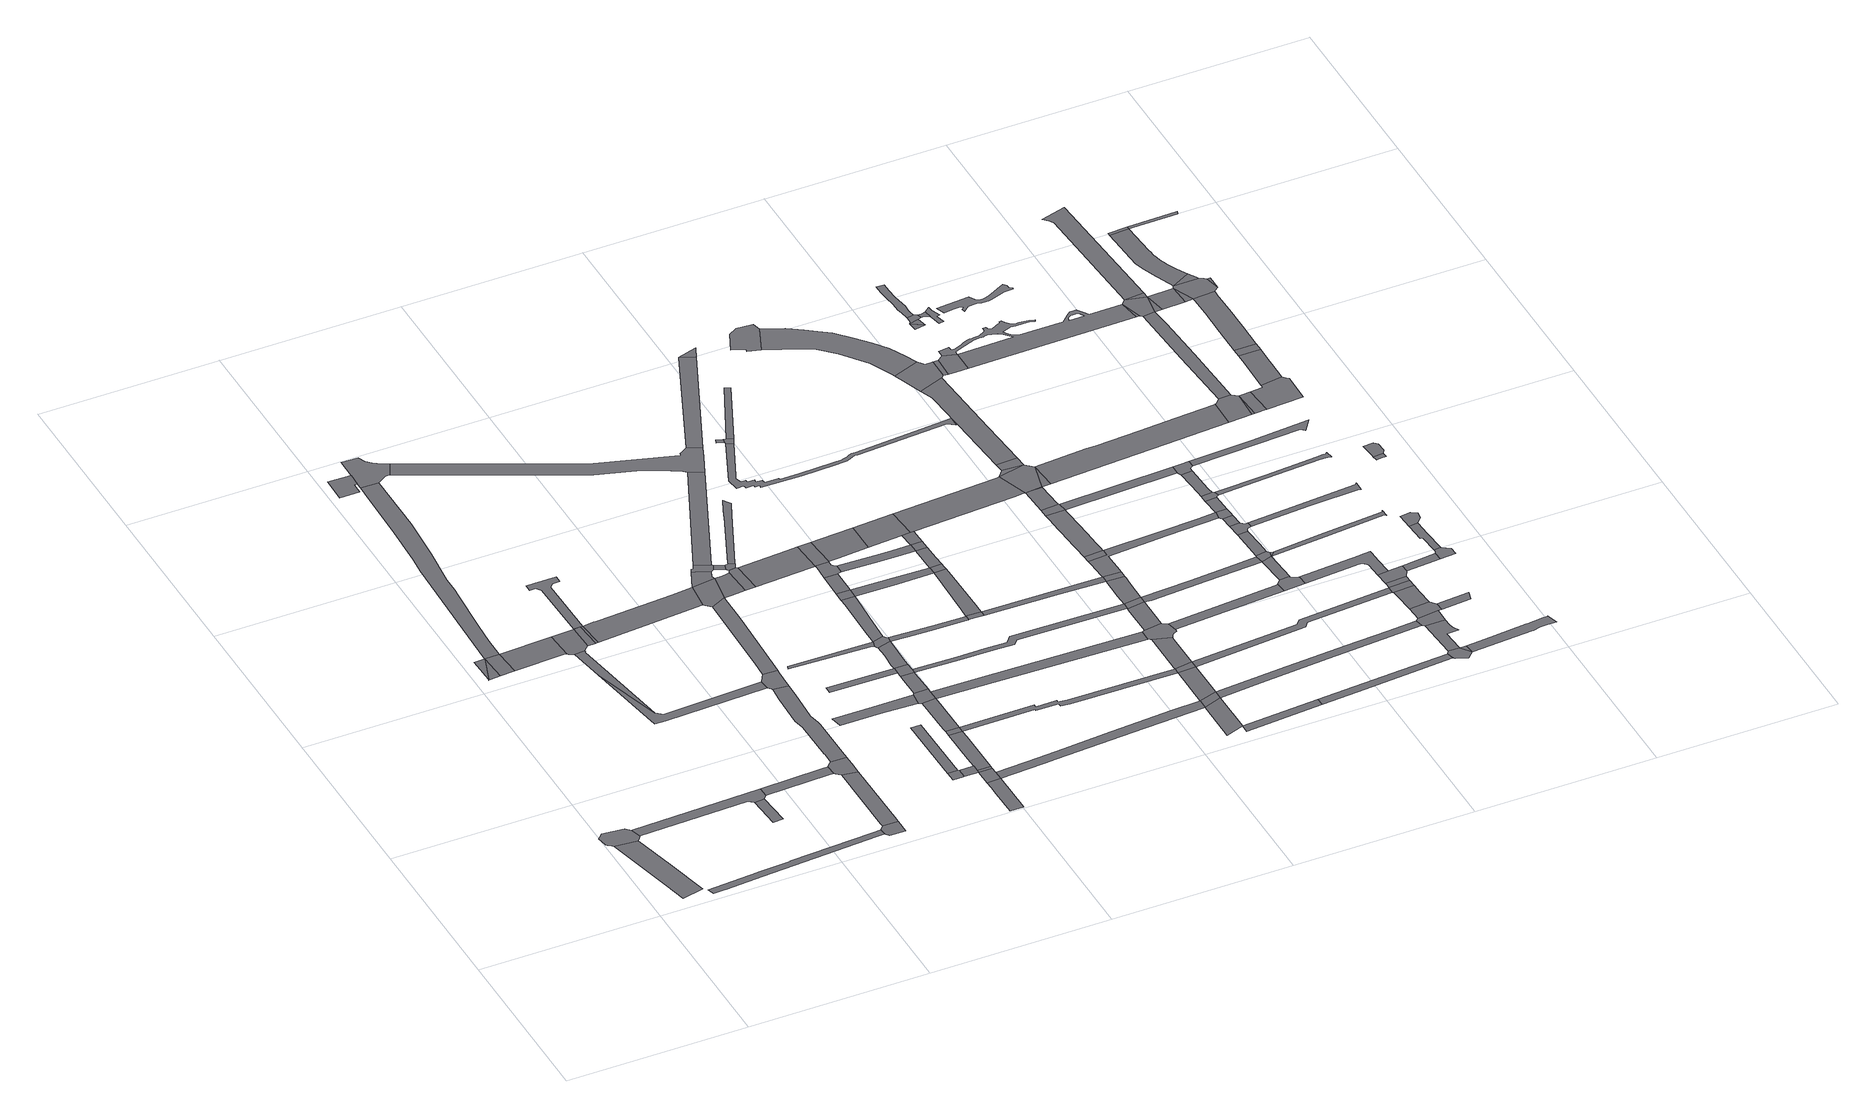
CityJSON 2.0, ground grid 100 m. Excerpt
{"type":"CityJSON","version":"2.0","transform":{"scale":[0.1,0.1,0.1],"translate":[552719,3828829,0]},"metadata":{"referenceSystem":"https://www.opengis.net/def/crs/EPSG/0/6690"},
"CityObjects":{
"road1":{"type":"Road","attributes":{"RoadStructureAttribute.sectionType":"1"},"geometry":[{"type":"MultiSurface","lod":"1","boundaries":[[[0,1,2,3,4,5,6]]]}]},
"road2":{"type":"Road","geometry":[{"type":"MultiSurface","lod":"1","boundaries":[[[7,8,9,10,11,12,0,6,13,14,15,16,17]]]}]},
"road3":{"type":"Road","geometry":[{"type":"MultiSurface","lod":"1","boundaries":[[[18,19,20]]]}]},
"road4":{"type":"Road","attributes":{"RoadStructureAttribute.sectionType":"1"},"geometry":[{"type":"MultiSurface","lod":"1","boundaries":[[[21,22,16,15,23,24,25,26]]]}]},
"road5":{"type":"Road","attributes":{"RoadStructureAttribute.sectionType":"1"},"geometry":[{"type":"MultiSurface","lod":"1","boundaries":[[[27,28,18]]]}]},
"road6":{"type":"Road","attributes":{"RoadStructureAttribute.sectionType":"1"},"geometry":[{"type":"MultiSurface","lod":"1","boundaries":[[[27,18,20,29,30]]]}]},
"road7":{"type":"Road","geometry":[{"type":"MultiSurface","lod":"1","boundaries":[[[31,32,27,30,33]]]}]},
"road8":{"type":"Road","attributes":{"RoadStructureAttribute.sectionType":"1"},"geometry":[{"type":"MultiSurface","lod":"1","boundaries":[[[34,35,36,37,38,39,40,41,42,43,44,45,46,47]]]}]},
"road9":{"type":"Road","attributes":{"RoadStructureAttribute.sectionType":"1"},"geometry":[{"type":"MultiSurface","lod":"1","boundaries":[[[48,31,33,49,50]]]}]},
"road10":{"type":"Road","geometry":[{"type":"MultiSurface","lod":"1","boundaries":[[[51,52,25,24]]]}]},
"road11":{"type":"Road","attributes":{"RoadStructureAttribute.sectionType":"1"},"geometry":[{"type":"MultiSurface","lod":"1","boundaries":[[[53,54,55,56,57,32,31,58,59,60,61,62,63,64,65]]]}]},
"road12":{"type":"Road","attributes":{"RoadStructureAttribute.sectionType":"1"},"geometry":[{"type":"MultiSurface","lod":"1","boundaries":[[[66,67,68,69,70,71]]]}]},
"road13":{"type":"Road","geometry":[{"type":"MultiSurface","lod":"1","boundaries":[[[72,48,50,73,69,68,74,75]]]}]},
"road14":{"type":"Road","attributes":{"RoadStructureAttribute.sectionType":"1"},"geometry":[{"type":"MultiSurface","lod":"1","boundaries":[[[76,77,78,79,80,81]]]}]},
"road15":{"type":"Road","attributes":{"RoadStructureAttribute.sectionType":"1"},"geometry":[{"type":"MultiSurface","lod":"1","boundaries":[[[82,83,21,26,84,85]]]}]},
"road16":{"type":"Road","geometry":[{"type":"MultiSurface","lod":"1","boundaries":[[[86,72,75,87]]]}]},
"road17":{"type":"Road","attributes":{"RoadStructureAttribute.sectionType":"1"},"geometry":[{"type":"MultiSurface","lod":"1","boundaries":[[[88,72,86]]]}]},
"road18":{"type":"Road","attributes":{"RoadStructureAttribute.sectionType":"1"},"geometry":[{"type":"MultiSurface","lod":"1","boundaries":[[[89,86,87,90]]]}]},
"road19":{"type":"Road"},
"road20":{"type":"Road","geometry":[{"type":"MultiSurface","lod":"1","boundaries":[[[91,34,47,92,93,94]]]}]},
"road21":{"type":"Road","attributes":{"RoadStructureAttribute.sectionType":"1"},"geometry":[{"type":"MultiSurface","lod":"1","boundaries":[[[95,96,97,98,99,100,101,102,103,104,105,88,86,89]]]}]},
"road22":{"type":"Road","attributes":{"RoadStructureAttribute.sectionType":"1"},"geometry":[{"type":"MultiSurface","lod":"1","boundaries":[[[70,106,107,108,109,110,71]]]}]},
"road23":{"type":"Road","geometry":[{"type":"MultiSurface","lod":"1","boundaries":[[[111,81,80,53,65,112,113,114,115,116,117,118,119]]]}]},
"road24":{"type":"Road","attributes":{"RoadStructureAttribute.sectionType":"1"},"geometry":[{"type":"MultiSurface","lod":"1","boundaries":[[[120,121,91,94,122,123]]]}]},
"road25":{"type":"Road","geometry":[{"type":"MultiSurface","lod":"1","boundaries":[[[124,125,82,85,126,120,123,127,128]]]}]},
"road26":{"type":"Road","attributes":{"RoadStructureAttribute.sectionType":"1"},"geometry":[{"type":"MultiSurface","lod":"1","boundaries":[[[129,130,131,132,133,134,89,90,135,136]]]}]},
"road27":{"type":"Road","attributes":{"RoadStructureAttribute.sectionType":"1"},"geometry":[{"type":"MultiSurface","lod":"1","boundaries":[[[137,138,139,140,141,142,143,124,128,144,145,146,147,148,149]]]}]},
"road28":{"type":"Road","geometry":[{"type":"MultiSurface","lod":"1","boundaries":[[[150,151,109,108,152,137,149,153,154]]]}]},
"road29":{"type":"Road","attributes":{"RoadStructureAttribute.sectionType":"1"},"geometry":[{"type":"MultiSurface","lod":"1","boundaries":[[[155,156,157,158,159,160,161,150,154]]]}]},
"road30":{"type":"Road","geometry":[{"type":"MultiSurface","lod":"1","boundaries":[[[162,163,164,165,166,167]]]}]},
"road31":{"type":"Road","attributes":{"RoadStructureAttribute.sectionType":"1"},"geometry":[{"type":"MultiSurface","lod":"1","boundaries":[[[168,169,170,171,172,173]]]}]},
"road32":{"type":"Road","attributes":{"RoadStructureAttribute.sectionType":"1"},"geometry":[{"type":"MultiSurface","lod":"1","boundaries":[[[174,175,163,162]]]}]},
"road33":{"type":"Road","attributes":{"RoadStructureAttribute.sectionType":"1"},"geometry":[{"type":"MultiSurface","lod":"1","boundaries":[[[176,177,167,166,178,179]]]}]},
"road34":{"type":"Road","attributes":{"RoadStructureAttribute.sectionType":"1"},"geometry":[{"type":"MultiSurface","lod":"1","boundaries":[[[180,181,182,183,184,185]]]}]},
"road35":{"type":"Road","geometry":[{"type":"MultiSurface","lod":"1","boundaries":[[[186,129,136,160,159]]]}]},
"road36":{"type":"Road","geometry":[{"type":"MultiSurface","lod":"1","boundaries":[[[178,181,180,187,188]]]}]},
"road37":{"type":"Road","geometry":[{"type":"MultiSurface","lod":"1","boundaries":[[[179,178,188,189]]]}]},
"road38":{"type":"Road","attributes":{"RoadStructureAttribute.sectionType":"1"},"geometry":[{"type":"MultiSurface","lod":"1","boundaries":[[[190,191,129,186,192,193]]]}]},
"road39":{"type":"Road","attributes":{"RoadStructureAttribute.sectionType":"1"},"geometry":[{"type":"MultiSurface","lod":"1","boundaries":[[[194,195,196,197]]]}]},
"road40":{"type":"Road","attributes":{"RoadStructureAttribute.sectionType":"1"},"geometry":[{"type":"MultiSurface","lod":"1","boundaries":[[[198,199,176,179,189,200,201,202,203]]]}]},
"road41":{"type":"Road","attributes":{"RoadStructureAttribute.sectionType":"1"},"geometry":[{"type":"MultiSurface","lod":"1","boundaries":[[[204,205,206,207,208,209,210]]]}]},
"road42":{"type":"Road","geometry":[{"type":"MultiSurface","lod":"1","boundaries":[[[211,212,213,191,190,193,214,215,216,217,218,219]]]}]},
"road43":{"type":"Road","geometry":[{"type":"MultiSurface","lod":"1","boundaries":[[[220,221,222,186,159,223,224,225,226,227]]]}]},
"road44":{"type":"Road","attributes":{"RoadStructureAttribute.sectionType":"1"},"geometry":[{"type":"MultiSurface","lod":"1","boundaries":[[[228,229,230,231,115,114,232,233,234,235,236,237,238,239,240,241,242,243]]]}]},
"road45":{"type":"Road","geometry":[{"type":"MultiSurface","lod":"1","boundaries":[[[244,245,198,203]]]}]},
"road46":{"type":"Road","attributes":{"RoadStructureAttribute.sectionType":"1"},"geometry":[{"type":"MultiSurface","lod":"1","boundaries":[[[215,214,246,247]]]}]},
"road47":{"type":"Road","attributes":{"RoadStructureAttribute.sectionType":"1"},"geometry":[{"type":"MultiSurface","lod":"1","boundaries":[[[248,249,250,245,244]]]}]},
"road48":{"type":"Road","geometry":[{"type":"MultiSurface","lod":"1","boundaries":[[[251,252,220,227,253,254,255]]]}]},
"road49":{"type":"Road","geometry":[{"type":"MultiSurface","lod":"1","boundaries":[[[256,257,173,172,249,248,258]]]}]},
"road50":{"type":"Road","attributes":{"RoadStructureAttribute.sectionType":"1"},"geometry":[{"type":"MultiSurface","lod":"1","boundaries":[[[259,252,251]]]}]},
"road51":{"type":"Road","geometry":[{"type":"MultiSurface","lod":"1","boundaries":[[[260,261,262,247,246,263,264,252,259,265]]]}]},
"road52":{"type":"Road","attributes":{"RoadStructureAttribute.sectionType":"1"},"geometry":[{"type":"MultiSurface","lod":"1","boundaries":[[[266,267,268,269,257,256]]]}]},
"road53":{"type":"Road","geometry":[{"type":"MultiSurface","lod":"1","boundaries":[[[270,197,196,268,267,271]]]}]},
"road54":{"type":"Road","attributes":{"RoadStructureAttribute.sectionType":"1"},"geometry":[{"type":"MultiSurface","lod":"1","boundaries":[[[272,273,274,275,276,277,197,270]]]}]},
"road55":{"type":"Road","geometry":[{"type":"MultiSurface","lod":"1","boundaries":[[[278,279,280,210,209,275,274,281]]]}]},
"road56":{"type":"Road","attributes":{"RoadStructureAttribute.sectionType":"1"},"geometry":[{"type":"MultiSurface","lod":"1","boundaries":[[[238,282,211,219,239]]]}]},
"road57":{"type":"Road","attributes":{"RoadStructureAttribute.sectionType":"1"},"geometry":[{"type":"MultiSurface","lod":"1","boundaries":[[[283,284,255,254,253,285,286]]]}]},
"road58":{"type":"Road","attributes":{"RoadStructureAttribute.sectionType":"1"},"geometry":[{"type":"MultiSurface","lod":"1","boundaries":[[[287,288,289,290,291,292,293,294,295,260,265]]]}]},
"road59":{"type":"Road","attributes":{"RoadStructureAttribute.sectionType":"1"},"geometry":[{"type":"MultiSurface","lod":"1","boundaries":[[[296,297,298,210,280,299,300,301]]]}]},
"road60":{"type":"Road","geometry":[{"type":"MultiSurface","lod":"1","boundaries":[[[302,296,301,303]]]}]},
"road61":{"type":"Road","attributes":{"RoadStructureAttribute.sectionType":"1"},"geometry":[{"type":"MultiSurface","lod":"1","boundaries":[[[304,302,303,305]]]}]},
"road62":{"type":"Road","geometry":[{"type":"MultiSurface","lod":"1","boundaries":[[[306,307,308,309,310,311,312,304,305,313,314,315]]]}]},
"road63":{"type":"Road","geometry":[{"type":"MultiSurface","lod":"1","boundaries":[[[316,283,286,310,309,317]]]}]},
"road64":{"type":"Road","attributes":{"RoadStructureAttribute.sectionType":"1"},"geometry":[{"type":"MultiSurface","lod":"1","boundaries":[[[318,319,281,274,320,321,322,323,324]]]}]},
"road65":{"type":"Road","attributes":{"RoadStructureAttribute.sectionType":"1"},"geometry":[{"type":"MultiSurface","lod":"1","boundaries":[[[325,326,327,328,329,187,180,330,331,332,333]]]}]},
"road66":{"type":"Road","attributes":{"RoadStructureAttribute.sectionType":"1"},"geometry":[{"type":"MultiSurface","lod":"1","boundaries":[[[334,335,336,337,338,244,203,339,340,341,342,343,344,345]]]}]},
"road67":{"type":"Road","attributes":{"RoadStructureAttribute.sectionType":"1"},"geometry":[{"type":"MultiSurface","lod":"1","boundaries":[[[346,303,301,347,348,349]]]}]},
"road68":{"type":"Road","attributes":{"RoadStructureAttribute.sectionType":"1"},"geometry":[{"type":"MultiSurface","lod":"1","boundaries":[[[350,351,316,317,352,353]]]}]},
"road69":{"type":"Road","attributes":{"RoadStructureAttribute.sectionType":"1"},"geometry":[{"type":"MultiSurface","lod":"1","boundaries":[[[354,355,315,314,356,357,358,359]]]}]},
"road70":{"type":"Road","attributes":{"RoadStructureAttribute.sectionType":"1"},"geometry":[{"type":"MultiSurface","lod":"1","boundaries":[[[360,258,248,361,362,363,364]]]}]},
"road71":{"type":"Road","geometry":[{"type":"MultiSurface","lod":"1","boundaries":[[[365,324,323,366,367,368,369]]]}]},
"road72":{"type":"Road","geometry":[{"type":"MultiSurface","lod":"1","boundaries":[[[370,371,372,373]]]}]},
"road73":{"type":"Road","attributes":{"RoadStructureAttribute.sectionType":"1"},"geometry":[{"type":"MultiSurface","lod":"1","boundaries":[[[374,375,376,377,271,267,378,379,380,381,382,383]]]}]},
"road74":{"type":"Road","attributes":{"RoadStructureAttribute.sectionType":"1"},"geometry":[{"type":"MultiSurface","lod":"1","boundaries":[[[384,385,386,348,387,365,369]]]}]},
"road75":{"type":"Road","geometry":[{"type":"MultiSurface","lod":"1","boundaries":[[[373,372,388,389,390,391]]]}]},
"road76":{"type":"Road","geometry":[{"type":"MultiSurface","lod":"1","boundaries":[[[392,393,349,348,386]]]}]},
"road77":{"type":"Road","geometry":[{"type":"MultiSurface","lod":"1","boundaries":[[[394,350,353,395,396,397]]]}]},
"road78":{"type":"Road","attributes":{"RoadStructureAttribute.sectionType":"1"},"geometry":[{"type":"MultiSurface","lod":"1","boundaries":[[[398,243,242,399]]]}]},
"road79":{"type":"Road","attributes":{"RoadStructureAttribute.sectionType":"1"},"geometry":[{"type":"MultiSurface","lod":"1","boundaries":[[[400,401,402,358,349,393]]]}]},
"road80":{"type":"Road","geometry":[{"type":"MultiSurface","lod":"1","boundaries":[[[403,359,358,402]]]}]},
"road81":{"type":"Road","attributes":{"RoadStructureAttribute.sectionType":"1"},"geometry":[{"type":"MultiSurface","lod":"1","boundaries":[[[404,397,396,359,403]]]}]},
"road82":{"type":"Road","attributes":{"RoadStructureAttribute.sectionType":"1"},"geometry":[{"type":"MultiSurface","lod":"1","boundaries":[[[405,406,391,390]]]}]},
"road83":{"type":"Road","attributes":{"RoadStructureAttribute.sectionType":"1"},"geometry":[{"type":"MultiSurface","lod":"1","boundaries":[[[369,368,407,408,409,410]]]}]},
"road84":{"type":"Road","attributes":{"RoadStructureAttribute.sectionType":"1"},"geometry":[{"type":"MultiSurface","lod":"1","boundaries":[[[411,333,412,413]]]}]},
"road85":{"type":"Road","attributes":{"RoadStructureAttribute.sectionType":"1"},"geometry":[{"type":"MultiSurface","lod":"1","boundaries":[[[414,415,398,399]]]}]},
"road86":{"type":"Road","geometry":[{"type":"MultiSurface","lod":"1","boundaries":[[[416,325,333,411]]]}]},
"road87":{"type":"Road","attributes":{"RoadStructureAttribute.sectionType":"1"},"geometry":[{"type":"MultiSurface","lod":"1","boundaries":[[[417,418,344,419,420,325,416]]]}]},
"road88":{"type":"Road","attributes":{"RoadStructureAttribute.sectionType":"1"},"geometry":[{"type":"MultiSurface","lod":"1","boundaries":[[[388,421,422,423,424,425,426,427,428,429,430,431,432,433,434,435,436,437,438,439,440,441,442,443,444,445,446,447,448,449,450,451,452,453,454,455,456,457,458,389]]]}]},
"road89":{"type":"Road","geometry":[{"type":"MultiSurface","lod":"1","boundaries":[[[459,345,344,418]]]}]},
"road90":{"type":"Road","attributes":{"RoadStructureAttribute.sectionType":"1"},"geometry":[{"type":"MultiSurface","lod":"1","boundaries":[[[460,461,462,345,459,463,464,465]]]}]},
"road91":{"type":"Road","attributes":{"RoadStructureAttribute.sectionType":"1"},"geometry":[{"type":"MultiSurface","lod":"1","boundaries":[[[466,467,394,397,404,468,469,470,471]]]}]},
"road92":{"type":"Road","attributes":{"RoadStructureAttribute.sectionType":"1"},"geometry":[{"type":"MultiSurface","lod":"1","boundaries":[[[472,413,473,474]]]}]},
"road93":{"type":"Road","geometry":[{"type":"MultiSurface","lod":"1","boundaries":[[[475,476,477,478,479,480,481,482,483,484,364,363,485,486,487,460,465,488,489,490,491,492,493,494,495,496,497,498]]]}]},
"road94":{"type":"Road","attributes":{"RoadStructureAttribute.sectionType":"1"},"geometry":[{"type":"MultiSurface","lod":"1","boundaries":[[[499,500,501,502,503,482,481]]]}]},
"road95":{"type":"Road","geometry":[{"type":"MultiSurface","lod":"1","boundaries":[[[504,383,382,501,500]]]}]},
"road96":{"type":"Road","geometry":[{"type":"MultiSurface","lod":"1","boundaries":[[[505,506,507,508,509,510,511,512,513]]]}]},
"road97":{"type":"Road","attributes":{"RoadStructureAttribute.sectionType":"1"},"geometry":[{"type":"MultiSurface","lod":"1","boundaries":[[[409,514,383,504,515,516,517,518]]]}]},
"road98":{"type":"Road","geometry":[{"type":"MultiSurface","lod":"1","boundaries":[[[410,409,518,519]]]}]},
"road99":{"type":"Road","geometry":[{"type":"MultiSurface","lod":"1","boundaries":[[[520,521,522,523]]]}]},
"road100":{"type":"Road","attributes":{"RoadStructureAttribute.sectionType":"1"},"geometry":[{"type":"MultiSurface","lod":"1","boundaries":[[[524,525,526,527,528,529,530,531,522,521,532,533,534,535,536,537,538]]]}]},
"road101":{"type":"Road","geometry":[{"type":"MultiSurface","lod":"1","boundaries":[[[539,540,541,524,538]]]}]},
"road102":{"type":"Road","attributes":{"RoadStructureAttribute.sectionType":"1"},"geometry":[{"type":"MultiSurface","lod":"1","boundaries":[[[542,543,544,545,546,541,540]]]}]},
"road103":{"type":"Road","attributes":{"RoadStructureAttribute.sectionType":"1"},"geometry":[{"type":"MultiSurface","lod":"1","boundaries":[[[547,546,545,544]]]}]},
"road104":{"type":"Road","geometry":[{"type":"MultiSurface","lod":"1","boundaries":[[[548,466,471,549,546,547,550]]]}]},
"road105":{"type":"Road","attributes":{"RoadStructureAttribute.sectionType":"1"},"geometry":[{"type":"MultiSurface","lod":"1","boundaries":[[[551,552,466,548]]]}]},
"road106":{"type":"Road","attributes":{"RoadStructureAttribute.sectionType":"1"},"geometry":[{"type":"MultiSurface","lod":"1","boundaries":[[[553,554,555,556,557,558,559,560,561,562,511,510,563,564,565,566,567,568,569]]]}]},
"road107":{"type":"Road","attributes":{"RoadStructureAttribute.sectionType":"1"},"geometry":[{"type":"MultiSurface","lod":"1","boundaries":[[[570,571,551,548]]]}]},
"road108":{"type":"Road","attributes":{"RoadStructureAttribute.sectionType":"1"},"geometry":[{"type":"MultiSurface","lod":"1","boundaries":[[[572,573,498,497,574]]]}]},
"road109":{"type":"Road","attributes":{"RoadStructureAttribute.sectionType":"1"},"geometry":[{"type":"MultiSurface","lod":"1","boundaries":[[[550,547,575]]]}]},
"road110":{"type":"Road","attributes":{"RoadStructureAttribute.sectionType":"1"},"geometry":[{"type":"MultiSurface","lod":"1","boundaries":[[[576,577,578,579,416,411,580,581,582]]]}]},
"road111":{"type":"Road","attributes":{"RoadStructureAttribute.sectionType":"1"},"geometry":[{"type":"MultiSurface","lod":"1","boundaries":[[[583,584,585,504,500,586,587,588]]]}]},
"road112":{"type":"Road","attributes":{"RoadStructureAttribute.sectionType":"1"},"geometry":[{"type":"MultiSurface","lod":"1","boundaries":[[[589,590,591,592,593,594,595,596,571,570]]]}]},
"road113":{"type":"Road","attributes":{"RoadStructureAttribute.sectionType":"1"},"geometry":[{"type":"MultiSurface","lod":"1","boundaries":[[[597,598,599,521,520,523,600,601,602,410,519,603,604,605,606,607]]]}]},
"road114":{"type":"Road","attributes":{"RoadStructureAttribute.sectionType":"1"},"geometry":[{"type":"MultiSurface","lod":"1","boundaries":[[[608,609,610,611,459,418,612,613,614,615]]]}]},
"road115":{"type":"Road","geometry":[{"type":"MultiSurface","lod":"1","boundaries":[[[616,617,618,569,568,619,591,590,620,621]]]}]},
"road116":{"type":"Road","attributes":{"RoadStructureAttribute.sectionType":"1"},"geometry":[{"type":"MultiSurface","lod":"1","boundaries":[[[622,623,472,474,624,625]]]}]},
"road117":{"type":"Road","attributes":{"RoadStructureAttribute.sectionType":"1"},"geometry":[{"type":"MultiSurface","lod":"1","boundaries":[[[626,539,538,627]]]}]},
"road118":{"type":"Road","attributes":{"RoadStructureAttribute.sectionType":"1"},"geometry":[{"type":"MultiSurface","lod":"1","boundaries":[[[621,620,628,629]]]}]},
"road119":{"type":"Road","geometry":[{"type":"MultiSurface","lod":"1","boundaries":[[[630,629,628,631,632,633]]]}]},
"road120":{"type":"Road","geometry":[{"type":"MultiSurface","lod":"1","boundaries":[[[634,635,636,572,574,637,638]]]}]},
"road121":{"type":"Road","attributes":{"RoadStructureAttribute.sectionType":"1"},"geometry":[{"type":"MultiSurface","lod":"1","boundaries":[[[639,588,636,635]]]}]},
"road122":{"type":"Road","geometry":[{"type":"MultiSurface","lod":"1","boundaries":[[[640,641,583,588,639,642]]]}]},
"road123":{"type":"Road","attributes":{"RoadStructureAttribute.sectionType":"1"},"geometry":[{"type":"MultiSurface","lod":"1","boundaries":[[[643,644,645]]]}]},
"road124":{"type":"Road","attributes":{"RoadStructureAttribute.sectionType":"1"},"geometry":[{"type":"MultiSurface","lod":"1","boundaries":[[[646,643,645]]]}]},
"road125":{"type":"Road","geometry":[{"type":"MultiSurface","lod":"1","boundaries":[[[647,648,649,643,646,650,651]]]}]},
"road126":{"type":"Road","attributes":{"RoadStructureAttribute.sectionType":"1"},"geometry":[{"type":"MultiSurface","lod":"1","boundaries":[[[652,653,654,641,640]]]}]},
"road127":{"type":"Road","attributes":{"RoadStructureAttribute.sectionType":"1"},"geometry":[{"type":"MultiSurface","lod":"1","boundaries":[[[642,639,655]]]}]},
"road128":{"type":"Road","attributes":{"RoadStructureAttribute.sectionType":"1"},"geometry":[{"type":"MultiSurface","lod":"1","boundaries":[[[656,657,658,659,660,661,648,647,662,663,664,665,666,667]]]}]},
"road129":{"type":"Road","geometry":[{"type":"MultiSurface","lod":"1","boundaries":[[[668,669,670,654,653,671,672,673,674]]]}]},
"road130":{"type":"Road","attributes":{"RoadStructureAttribute.sectionType":"1"},"geometry":[{"type":"MultiSurface","lod":"1","boundaries":[[[675,676,670,669]]]}]},
"road131":{"type":"Road","geometry":[{"type":"MultiSurface","lod":"1","boundaries":[[[677,678,679,651,650,680,681]]]}]},
"road132":{"type":"Road","geometry":[{"type":"MultiSurface","lod":"1","boundaries":[[[682,683,597,607,676,675]]]}]},
"road133":{"type":"Road","attributes":{"RoadStructureAttribute.sectionType":"1"},"geometry":[{"type":"MultiSurface","lod":"1","boundaries":[[[684,685,597,683]]]}]},
"road134":{"type":"Road","geometry":[{"type":"MultiSurface","lod":"1","boundaries":[[[686,687,688,689,690,691,692,677,681]]]}]},
"road135":{"type":"Road","attributes":{"RoadStructureAttribute.sectionType":"1"},"geometry":[{"type":"MultiSurface","lod":"1","boundaries":[[[693,694,695,696,697,550,575,698,699]]]}]},
"road136":{"type":"Road","geometry":[{"type":"MultiSurface","lod":"1","boundaries":[[[700,701,685,684,702,703,704]]]}]},
"road137":{"type":"Road","attributes":{"RoadStructureAttribute.sectionType":"1"},"geometry":[{"type":"MultiSurface","lod":"1","boundaries":[[[622,625,705]]]}]},
"road138":{"type":"Road","attributes":{"RoadStructureAttribute.sectionType":"1"},"geometry":[{"type":"MultiSurface","lod":"1","boundaries":[[[706,707,708,709,701,700]]]}]},
"road139":{"type":"Road","geometry":[{"type":"MultiSurface","lod":"1","boundaries":[[[710,622,705,711,712,713,714]]]}]},
"road140":{"type":"Road","geometry":[{"type":"MultiSurface","lod":"1","boundaries":[[[715,716,626,627,708,707,717,718]]]}]},
"road141":{"type":"Road","attributes":{"RoadStructureAttribute.sectionType":"1"},"geometry":[{"type":"MultiSurface","lod":"1","boundaries":[[[719,720,721,722,723,724,638,637,725,726,727,728,729,730,731,732,733,734,735]]]}]},
"road142":{"type":"Road","attributes":{"RoadStructureAttribute.sectionType":"1"},"geometry":[{"type":"MultiSurface","lod":"1","boundaries":[[[736,714,713]]]}]},
"road143":{"type":"Road","attributes":{"RoadStructureAttribute.sectionType":"1"},"geometry":[{"type":"MultiSurface","lod":"1","boundaries":[[[737,710,714,738,739,740,741,742,743]]]}]},
"road144":{"type":"Road","geometry":[{"type":"MultiSurface","lod":"1","boundaries":[[[744,745,576,582,737,743]]]}]},
"road145":{"type":"Road","geometry":[{"type":"MultiSurface","lod":"1","boundaries":[[[746,747,745,744,748,749]]]}]},
"road146":{"type":"Road","attributes":{"RoadStructureAttribute.sectionType":"1"},"geometry":[{"type":"MultiSurface","lod":"1","boundaries":[[[750,751,752,753,754,747,746]]]}]},
"road147":{"type":"Road","geometry":[{"type":"MultiSurface","lod":"1","boundaries":[[[755,756,608,615,752,751]]]}]},
"road148":{"type":"Road","attributes":{"RoadStructureAttribute.sectionType":"1"},"geometry":[{"type":"MultiSurface","lod":"1","boundaries":[[[757,758,759,756,755]]]}]},
"road149":{"type":"Road","geometry":[{"type":"MultiSurface","lod":"1","boundaries":[[[760,761,762,763,764,765,766,767,768,769,770,771,772,773,774,775,776,777,778,779,780,781,782]]]}]},
"road150":{"type":"Road","attributes":{"RoadStructureAttribute.sectionType":"1"},"geometry":[{"type":"MultiSurface","lod":"1","boundaries":[[[783,784,785,786,787,788,655,639]]]}]},
"road151":{"type":"Road","geometry":[{"type":"MultiSurface","lod":"1","boundaries":[[[789,735,734,759,758,790]]]}]},
"road152":{"type":"Road","attributes":{"RoadStructureAttribute.sectionType":"1"},"geometry":[{"type":"MultiSurface","lod":"1","boundaries":[[[632,791,792,793,794,795,796,797,798,799,800,801,802,803,804,805,806,807,808,809,810,811,812,813,814,815,816,817,818,819,820,821,822,823,824,825,826,827,828,829,830,831,832,833,834,835,836,837,838,630,633],[839,840,841,842,843,844,845,846],[847,848,849,850,851,852,853,854,855,856,857,858,859,860,633]]]}]},
"road153":{"type":"Road","attributes":{"RoadStructureAttribute.sectionType":"1"},"geometry":[{"type":"MultiSurface","lod":"1","boundaries":[[[861,862,863,864,865,866,674,673]]]}]},
"road154":{"type":"Road","attributes":{"RoadStructureAttribute.sectionType":"1"},"geometry":[{"type":"MultiSurface","lod":"1","boundaries":[[[867,868,749,748]]]}]},
"road155":{"type":"Road","attributes":{"RoadStructureAttribute.sectionType":"1"},"geometry":[{"type":"MultiSurface","lod":"1","boundaries":[[[869,870,871,872,873,874,736,713,875,876,877,878,879]]]}]},
"road156":{"type":"Road","attributes":{"RoadStructureAttribute.sectionType":"1"},"geometry":[{"type":"MultiSurface","lod":"1","boundaries":[[[880,881,882,883,884,885,886,887,888,704,703]]]}]},
"road157":{"type":"Road","attributes":{"RoadStructureAttribute.sectionType":"1"},"geometry":[{"type":"MultiSurface","lod":"1","boundaries":[[[889,789,790,890,891]]]}]},
"road158":{"type":"Road","attributes":{"RoadStructureAttribute.sectionType":"1"},"geometry":[{"type":"MultiSurface","lod":"1","boundaries":[[[892,893,894,895,896,897,715,718]]]}]},
"road159":{"type":"Road","geometry":[{"type":"MultiSurface","lod":"1","boundaries":[[[898,899,900,889,891,901,902]]]}]},
"road160":{"type":"Road","attributes":{"RoadStructureAttribute.sectionType":"1"},"geometry":[{"type":"MultiSurface","lod":"1","boundaries":[[[903,904,905,906,907,899,898]]]}]},
"road161":{"type":"Road","geometry":[{"type":"MultiSurface","lod":"1","boundaries":[[[908,909,910,911,693,699,912,913,914]]]}]},
"road162":{"type":"Road","geometry":[{"type":"MultiSurface","lod":"1","boundaries":[[[915,916,905,904,917,918]]]}]},
"road163":{"type":"Road","attributes":{"RoadStructureAttribute.sectionType":"1"},"geometry":[{"type":"MultiSurface","lod":"1","boundaries":[[[914,913,919]]]}]},
"road164":{"type":"Road","attributes":{"RoadStructureAttribute.sectionType":"1"},"geometry":[{"type":"MultiSurface","lod":"1","boundaries":[[[920,921,914,919,922,923,924]]]}]},
"road165":{"type":"Road","attributes":{"RoadStructureAttribute.sectionType":"1"},"geometry":[{"type":"MultiSurface","lod":"1","boundaries":[[[925,926,927,928,929,909,908]]]}]},
"road166":{"type":"Road","geometry":[{"type":"MultiSurface","lod":"1","boundaries":[[[793,792,930]]]}]},
"road167":{"type":"Road","geometry":[{"type":"MultiSurface","lod":"1","boundaries":[[[931,793,930,928,927,932]]]}]},
"road168":{"type":"Road","geometry":[{"type":"MultiSurface","lod":"1","boundaries":[[[933,934,935,936,920,924,937,938]]]}]},
"road169":{"type":"Road","attributes":{"RoadStructureAttribute.sectionType":"1"},"geometry":[{"type":"MultiSurface","lod":"1","boundaries":[[[939,931,932]]]}]},
"road170":{"type":"Road","geometry":[{"type":"MultiSurface","lod":"1","boundaries":[[[940,941,942,943,944]]]}]},
"road171":{"type":"Road","attributes":{"RoadStructureAttribute.sectionType":"1"},"geometry":[{"type":"MultiSurface","lod":"1","boundaries":[[[932,927,945,946]]]}]},
"road172":{"type":"Road","geometry":[{"type":"MultiSurface","lod":"1","boundaries":[[[947,948,949,944,943,950,951]]]}]},
"road173":{"type":"Road","attributes":{"RoadStructureAttribute.sectionType":"1"},"geometry":[{"type":"MultiSurface","lod":"1","boundaries":[[[952,953,954,935,934,955,956,957,958]]]}]},
"road174":{"type":"Road","attributes":{"RoadStructureAttribute.sectionType":"1"},"geometry":[{"type":"MultiSurface","lod":"1","boundaries":[[[959,960,961,962,931,939]]]}]},
"road175":{"type":"Road","attributes":{"RoadStructureAttribute.sectionType":"1"},"geometry":[{"type":"MultiSurface","lod":"1","boundaries":[[[963,932,946,964]]]}]},
"road176":{"type":"Road","geometry":[{"type":"MultiSurface","lod":"1","boundaries":[[[965,952,958,966]]]}]},
"road177":{"type":"Road","attributes":{"RoadStructureAttribute.sectionType":"1"},"geometry":[{"type":"MultiSurface","lod":"1","boundaries":[[[963,964,967]]]}]},
"road178":{"type":"Road","attributes":{"RoadStructureAttribute.sectionType":"1"},"geometry":[{"type":"MultiSurface","lod":"1","boundaries":[[[968,969,970,971,972,973,967,974,975,976,977,978,965,966]]]}]},
"road179":{"type":"Road","geometry":[{"type":"MultiSurface","lod":"1","boundaries":[[[979,980,981,982,963,967,973,983,984,985]]]}]},
"road180":{"type":"Road","attributes":{"RoadStructureAttribute.sectionType":"1"},"geometry":[{"type":"MultiSurface","lod":"1","boundaries":[[[986,987,981,980]]]}]},
"road181":{"type":"Road","attributes":{"RoadStructureAttribute.sectionType":"1"},"geometry":[{"type":"MultiSurface","lod":"1","boundaries":[[[988,989,990,991,992,993,994,995,996,997,998,999,1000,1001,981,987]]]}]},
"road182":{"type":"Road","geometry":[{"type":"MultiSurface","lod":"1","boundaries":[[[1002,1003,998,997]]]}]},
"road183":{"type":"Road","attributes":{"RoadStructureAttribute.sectionType":"1"},"geometry":[{"type":"MultiSurface","lod":"1","boundaries":[[[985,984,1004]]]}]},
"road184":{"type":"Road","attributes":{"RoadStructureAttribute.sectionType":"1"},"geometry":[{"type":"MultiSurface","lod":"1","boundaries":[[[1005,1006,1007,1002,997]]]}]}
},
"vertices":[
[42,606,0],[136,208,0],[136,207,0],[166,78,0],[286,106,0],[227,353,0],[169,595,0],
[30,722,0],[9,701,0],[1,694,0],[9,633,0],[17,627,0],[34,612,0],[181,609,0],[186,615,0],[193,625,0],[175,685,0],[151,712,0],
[74,2094,0],[71,2087,0],[74,2090,0],
[896,711,0],[183,685,0],[797,646,0],[823,622,0],[878,626,0],[898,650,0],
[128,2250,0],[69,2248,0],
[114,2092,0],[137,2093,0],
[210,2254,0],[128,2253,0],[219,2098,0],
[1288,151,0],[1248,149,0],[774,118,0],[773,117,0],[595,106,0],[590,105,0],[308,87,0],[319,47,0],[378,51,0],[389,52,0],[598,66,0],[776,78,0],[1248,110,0],[1292,112,0],
[503,2268,0],[504,2114,0],[511,2111,0],
[836,436,0],[891,440,0],
[179,3766,0],[177,3686,0],[172,3395,0],[160,3137,0],[151,3033,0],[211,2376,0],[215,2501,0],[234,2773,0],[237,2819,0],[240,2911,0],[262,3134,0],[278,3393,0],[279,3764,0],
[599,2081,0],[604,2089,0],[603,2095,0],[544,2090,0],[577,1889,0],[695,1493,0],
[630,2275,0],[518,2105,0],[620,2112,0],[632,2124,0],
[55,3882,0],[53,3740,0],[161,3739,0],[163,3803,0],[179,3803,0],[181,3877,0],
[1276,725,0],[1248,724,0],[1250,663,0],[1279,664,0],
[667,2278,0],[678,2127,0],
[630,2277,0],
[680,2279,0],[692,2128,0],
[1310,174,0],[1310,91,0],[1396,90,0],[1396,174,0],
[676,2630,0],[694,2654,0],[737,2654,0],[737,2674,0],[737,2694,0],[614,2694,0],[571,2694,0],[571,2654,0],[605,2654,0],[610,2648,0],[626,2629,0],
[656,1411,0],[716,1409,0],[1283,1430,0],[1279,1485,0],[730,1460,0],
[183,3994,0],[329,3797,0],[346,3799,0],[356,3799,0],[395,3879,0],[358,3897,0],[318,3923,0],[291,3952,0],[276,3992,0],
[1308,635,0],[1310,194,0],[1396,192,0],[1394,622,0],
[1307,754,0],[1287,736,0],[1287,656,0],[1393,697,0],[1393,754,0],
[1306,2324,0],[1190,2313,0],[841,2291,0],[758,2286,0],[744,2285,0],[695,2280,0],[965,2149,0],[1291,2174,0],
[1305,1408,0],[1305,1403,0],[1298,1322,0],[1291,1125,0],[1302,1067,0],[1305,827,0],[1306,824,0],[1393,825,0],[1391,1050,0],[1391,1070,0],[1377,1133,0],[1385,1323,0],[1387,1399,0],
[1312,1537,0],[1283,1491,0],[1300,1412,0],[1392,1515,0],[1393,1534,0],
[1400,1707,0],[1403,1787,0],[1403,1789,0],[1410,1996,0],[1411,2178,0],[1329,2139,0],[1316,1627,0],
[1842,418,0],[1787,417,0],[1788,356,0],[1843,356,0],[1848,358,0],[1847,413,0],
[1689,1064,0],[1464,1064,0],[1477,999,0],[1699,999,0],[1902,993,0],[1909,1063,0],
[1837,828,0],[1782,827,0],
[1928,416,0],[1928,414,0],[1928,359,0],[1928,375,0],
[2005,265,0],[1929,264,0],[1930,222,0],[1931,163,0],[1932,9,0],[2007,10,0],
[1436,2341,0],
[2004,322,0],[2003,359,0],
[2003,375,0],
[1375,2429,0],[1354,2437,0],[1431,2361,0],[1446,2398,0],
[1547,1304,0],[1547,1264,0],[1918,1257,0],[1918,1297,0],
[1925,691,0],[1927,481,0],[2001,645,0],[2001,649,0],[2001,676,0],[2000,691,0],
[1719,1539,0],[1452,1541,0],[1444,1524,0],[1667,1516,0],[1889,1508,0],[1909,1503,0],[1919,1536,0],
[1388,2485,0],[1376,2458,0],[1363,2457,0],[1461,2406,0],[1475,2439,0],[1475,2440,0],[1474,2441,0],[1472,2446,0],[1470,2449,0],
[1521,2349,0],[1509,2346,0],[1482,2344,0],[1460,2181,0],[1466,2182,0],[1475,2183,0],[1484,2184,0],[1531,2187,0],
[1744,3338,0],[1725,3327,0],[1721,3313,0],[1277,3449,0],[717,3625,0],[1014,3479,0],[1266,3359,0],[1470,3294,0],[1569,3249,0],[1675,3189,0],[1693,3173,0],[1769,3140,0],[1790,3188,0],[1817,3252,0],[1846,3320,0],[1772,3353,0],
[2000,728,0],[1924,727,0],
[1518,2384,0],[1528,2417,0],
[1997,989,0],[1921,983,0],[1924,753,0],
[1568,2372,0],[1531,2369,0],[1589,2190,0],[1589,2191,0],[1578,2369,0],
[1996,1074,0],[1920,1073,0],[1996,1050,0],
[1567,2374,0],
[1548,2419,0],[1535,2414,0],[1533,2415,0],[1520,2382,0],[1523,2378,0],[1580,2405,0],
[1994,1213,0],[1994,1226,0],[1918,1225,0],[1919,1212,0],
[1993,1298,0],[1994,1251,0],
[1993,1329,0],[1997,1498,0],[1997,1502,0],[1919,1481,0],[1922,1415,0],[1917,1328,0],
[2000,1535,0],[1992,1543,0],[1981,1554,0],[2001,1534,0],
[1500,2736,0],
[1917,2392,0],[1861,2388,0],[1903,2210,0],[1928,2213,0],
[1583,2413,0],[1736,2763,0],[1776,2854,0],[1762,2874,0],[1748,2894,0],[1743,2882,0],[1700,2779,0],[1697,2772,0],[1551,2427,0],
[1924,1908,0],[1924,1867,0],[1920,1642,0],[1987,1675,0],[1997,1884,0],[1998,1907,0],
[1925,1968,0],[2000,1967,0],
[1927,2110,0],[2001,2109,0],
[2008,2181,0],[2006,2182,0],[2003,2184,0],[2004,2214,0],[1932,2213,0],[1929,2166,0],[1928,2153,0],[2011,2114,0],[2024,2114,0],[2025,2169,0],
[1993,2397,0],[2004,2219,0],
[2239,1526,0],[2004,1534,0],[2089,1498,0],[2239,1494,0],[2382,1493,0],[2424,1492,0],[2424,1521,0],
[3168,401,0],[3005,392,0],[2665,368,0],[2386,346,0],[2251,337,0],[2251,282,0],[2324,288,0],[2756,317,0],[3167,341,0],
[2580,695,0],[2528,701,0],[2528,713,0],[2414,712,0],[2414,730,0],[2401,693,0],[2401,684,0],[2528,685,0],[2528,667,0],[2578,661,0],[3167,654,0],[3168,688,0],
[2235,1959,0],[2235,1904,0],[2435,1906,0],[2432,1956,0],
[2230,2412,0],[2050,2400,0],[2057,2223,0],[2232,2238,0],
[2330,2163,0],[2233,2164,0],[2233,2109,0],[2330,2109,0],[2431,2108,0],[2428,2163,0],
[2244,1044,0],[2013,989,0],[2244,983,0],[3151,964,0],[3152,1028,0],
[2424,1526,0],[2425,1492,0],[2465,1491,0],[2506,1490,0],[2506,1524,0],
[1932,3348,0],[1923,3328,0],[1961,3314,0],[1968,3337,0],
[2547,1281,0],[2514,1243,0],[2394,1246,0],[2242,1247,0],[2242,1219,0],[2429,1216,0],[2540,1214,0],[2564,1241,0],[3169,1231,0],[3170,1270,0],
[2506,1585,0],[2503,1884,0],[2501,1910,0],[2426,1585,0],
[1964,3303,0],[2001,3286,0],[2015,3318,0],[1980,3333,0],
[2500,1934,0],[2499,1958,0],
[2459,2427,0],[2415,2250,0],[2422,2251,0],[2470,2254,0],
[2058,4031,0],[2138,3996,0],
[2496,2019,0],[2496,2051,0],[2494,2110,0],
[2492,2165,0],
[2489,2255,0],
[2182,3695,0],[2153,3709,0],
[2634,1488,0],[2922,1481,0],[3171,1473,0],[3171,1513,0],
[3268,379,0],[3167,91,0],[3268,127,0],
[2163,4056,0],[2168,4065,0],
[3268,434,0],
[3268,657,0],[3268,659,0],[3167,652,0],[3167,646,0],
[1845,3021,0],[1854,2952,0],[1894,2955,0],[1897,2935,0],[1939,2936,0],[1940,2921,0],[1966,2922,0],[1965,2906,0],[2186,2901,0],[2379,2908,0],[2426,2911,0],[2444,2914,0],[2467,2921,0],[2483,2931,0],[2495,2936,0],[2511,2935,0],[3017,2965,0],[3057,2940,0],[3055,2997,0],[2511,2957,0],[2491,2958,0],[2473,2951,0],[2457,2941,0],[2439,2936,0],[2423,2933,0],[2378,2930,0],[2186,2923,0],[2076,2924,0],[2076,2932,0],[1998,2933,0],[1996,2955,0],[1962,2957,0],[1963,2972,0],[1923,2975,0],[1921,2988,0],[1896,2990,0],[1884,3024,0],[1895,3047,0],
[3268,702,0],
[3168,953,0],[3168,702,0],[3168,701,0],[3268,906,0],[3268,915,0],[3269,921,0],
[3064,2466,0],[3052,2465,0],[3060,2291,0],[3111,2294,0],[3120,2294,0],[3123,2295,0],
[3695,156,0],[3267,77,0],[3698,110,0],
[3291,1034,0],[3285,1035,0],[3279,1038,0],[3275,1040,0],[3271,1043,0],[3268,1046,0],[3268,1049,0],[3169,1036,0],[3163,1032,0],[3156,1029,0],[3159,961,0],[3162,960,0],[3164,957,0],[3270,926,0],[3274,933,0],[3278,938,0],[3283,945,0],[3290,951,0],[3292,952,0],[3298,955,0],[3308,959,0],[3308,965,0],[3308,974,0],[3297,1032,0],
[3268,1237,0],[3268,1241,0],[3170,1227,0],[3169,1202,0],[3169,1196,0],
[3269,1283,0],
[2417,4117,0],[2368,4088,0],[2317,3974,0],[2387,3942,0],[2382,3929,0],[2452,3906,0],[2518,4066,0],[2510,4094,0],[2507,4112,0],
[3170,1341,0],[3269,1342,0],[3271,1431,0],[3271,1456,0],[3271,1473,0],
[3271,1513,0],
[3267,1668,0],[3266,1707,0],[3159,1699,0],[3162,1658,0],
[3134,2084,0],[3137,2049,0],[3141,1956,0],[3144,1923,0],[3147,1877,0],[3153,1789,0],[3155,1760,0],[3157,1719,0],[3266,1708,0],[3265,1726,0],[3262,1774,0],[3256,1865,0],[3243,2043,0],[3241,2071,0],[3240,2084,0],
[3234,2139,0],[3230,2139,0],[3132,2133,0],
[3229,2147,0],[3228,2153,0],[3218,2300,0],[3164,2295,0],[3124,2292,0],
[3218,2302,0],
[3214,2502,0],[3124,2295,0],[3258,2463,0],
[3096,2508,0],[3095,2506,0],
[3073,3553,0],[3027,3640,0],[2970,3721,0],[2903,3798,0],[2828,3879,0],[2767,3923,0],[2711,3961,0],[2663,3993,0],[2635,4013,0],[2547,4052,0],[2639,3827,0],[2701,3790,0],[2783,3712,0],[2890,3573,0],[2949,3444,0],[2954,3429,0],[3102,3484,0],
[3211,2569,0],[3093,2560,0],
[3925,1081,0],[3912,1080,0],[3930,1022,0],
[3268,2305,0],
[4411,516,0],[4251,504,0],[4014,489,0],[3674,463,0],[3500,399,0],[3889,433,0],[4421,473,0],
[3925,1328,0],[3798,1317,0],[3551,1300,0],[3307,1237,0],[3624,1260,0],[3936,1281,0],
[3191,2853,0],[3156,3313,0],[3017,3261,0],[3021,3250,0],[3045,3188,0],[3057,3032,0],[3060,2997,0],[3065,2936,0],
[3901,1740,0],[3799,1732,0],[3582,1722,0],[3164,1625,0],[3167,1589,0],[3171,1518,0],[3271,1528,0],[3270,1595,0],[3268,1652,0],[3607,1675,0],[3897,1693,0],
[4406,815,0],[3896,777,0],[3869,747,0],[3701,734,0],[3542,682,0],[3898,711,0],[3922,741,0],[4406,777,0],
[3160,3449,0],[3131,3449,0],[3114,3467,0],[2987,3341,0],[3173,3326,0],[3174,3449,0],
[4436,209,0],[4174,191,0],[3902,126,0],[4444,166,0],
[3872,2165,0],[3870,2110,0],
[3199,3325,0],[3203,3448,0],
[3238,3473,0],[3237,3324,0],[3309,3325,0],[3308,3450,0],
[4005,1104,0],[4005,1115,0],[3948,1111,0],[4050,1031,0],[4045,1089,0],
[3993,1299,0],
[3990,1349,0],[3930,1336,0],[4003,1334,0],
[3205,3777,0],[3212,3725,0],[3271,3734,0],
[3259,3790,0],
[3255,3834,0],[3217,3825,0],[3215,3791,0],[3279,3798,0],[3269,3824,0],
[3987,1416,0],[3978,1531,0],[3921,1528,0],
[4020,1327,0],
[3186,4117,0],[3188,4069,0],[3194,4007,0],[3200,3957,0],[3203,3905,0],[3208,3874,0],[3250,3849,0],[3247,3877,0],[3249,3917,0],[3234,4007,0],[3230,4059,0],[3228,4114,0],
[3995,1594,0],[3973,1614,0],[3916,1610,0],[3981,1544,0],[3993,1556,0],[4011,1562,0],[4008,1595,0],
[3968,1682,0],[3912,1678,0],
[3317,3828,0],[3295,3824,0],[3283,3824,0],[3299,3796,0],[3323,3785,0],
[3967,1704,0],[3965,1743,0],
[3960,1848,0],[3896,1845,0],
[3327,3769,0],[3339,3716,0],[3366,3722,0],[3353,3773,0],[3372,3776,0],[3351,3827,0],[3349,3853,0],
[4282,2529,0],[4062,2515,0],[3851,2501,0],[3602,2485,0],[3554,2484,0],[3919,2347,0],[4280,2370,0],
[3957,1893,0],[3894,1890,0],[3963,1856,0],[3978,1864,0],[3967,1889,0],
[4447,166,0],
[3952,1931,0],[3943,2093,0],[3883,2090,0],[3892,1920,0],
[4449,227,0],[4453,158,0],[4515,132,0],[4552,170,0],[4510,225,0],
[3963,2170,0],[3924,2168,0],[3945,2116,0],[3965,2128,0],
[4457,1044,0],[4456,1062,0],[4453,1123,0],[4399,1118,0],[4392,1117,0],[4047,1090,0],[4332,1052,0],[4354,1054,0],[4364,1053,0],[4372,1052,0],[4378,1049,0],[4385,1045,0],[4390,1041,0],[4394,1035,0],[4398,1027,0],[4404,937,0],[4463,941,0],
[4547,228,0],
[4435,462,0],[4509,236,0],[4501,355,0],[4570,360,0],[4550,395,0],[4547,422,0],[4546,463,0],
[4546,545,0],[4430,530,0],
[4537,627,0],[4425,618,0],[4566,546,0],[4563,595,0],
[4531,722,0],[4529,779,0],[4414,774,0],[4417,736,0],[4417,734,0],
[4526,826,0],[4411,821,0],
[4525,854,0],[4525,862,0],[4409,855,0],
[3399,3781,0],[3450,3790,0],[3491,3792,0],[3509,3783,0],[3492,3768,0],[3495,3747,0],[3528,3778,0],[3577,3780,0],[3602,3774,0],[3639,3773,0],[3658,3777,0],[3738,3804,0],[3791,3807,0],[3791,3814,0],[3776,3830,0],[3775,3847,0],[3758,3862,0],[3657,3809,0],[3620,3799,0],[3597,3802,0],[3586,3806,0],[3563,3845,0],[3380,3829,0],
[4333,1330,0],[4643,1358,0],[4653,1350,0],[4650,1395,0],[4645,1385,0],[4313,1355,0],
[4543,948,0],[4547,902,0],
[3762,3332,0],[4241,3338,0],[4221,3457,0],[4039,3456,0],[4018,3492,0],[3996,3519,0],[3960,3517,0],[3939,3499,0],[3923,3483,0],[3897,3457,0],[3655,3458,0],[3627,3474,0],[3609,3492,0],[3593,3517,0],[3645,3535,0],[3670,3533,0],[3707,3532,0],[3746,3532,0],[3774,3522,0],[3779,3534,0],[3761,3538,0],[3751,3544,0],[3699,3548,0],[3676,3548,0],[3655,3556,0],[3635,3581,0],[3624,3600,0],[3612,3597,0],[3611,3589,0],[3586,3577,0],[3555,3561,0],[3538,3569,0],[3531,3585,0],[3515,3585,0],[3516,3577,0],[3512,3560,0],[3477,3541,0],[3463,3538,0],[3444,3537,0],[3433,3536,0],[3420,3536,0],[3402,3534,0],[3378,3523,0],[3365,3513,0],[3321,3497,0],[3299,3496,0],[3295,3520,0],[3239,3513,0],[4006,3470,0],[4010,3456,0],[3929,3457,0],[3936,3475,0],[3955,3488,0],[3965,3489,0],[3982,3490,0],[3999,3480,0],[3314,3472,0],[3349,3488,0],[3411,3508,0],[3439,3520,0],[3468,3521,0],[3491,3521,0],[3500,3525,0],[3514,3526,0],[3529,3521,0],[3535,3520,0],[3562,3512,0],[3584,3497,0],[3608,3475,0],[3621,3457,0],
[4350,1585,0],[4623,1600,0],[4633,1595,0],[4632,1653,0],[4625,1643,0],[4305,1617,0],
[4733,559,0],[4747,609,0],
[5015,268,0],[5013,267,0],[4993,265,0],[4903,257,0],[4890,256,0],[4659,236,0],[4899,193,0],[4903,194,0],[4944,206,0],[4985,207,0],[5036,207,0],
[4190,1878,0],[4555,1902,0],[4597,1900,0],[4615,1895,0],[4609,1937,0],[4599,1930,0],[4587,1930,0],[4549,1927,0],[4260,1906,0],
[4736,966,0],[4667,913,0],[4740,918,0],
[4340,2152,0],[4572,2164,0],[4595,2145,0],[4644,2212,0],[4316,2187,0],[4115,2177,0],
[4781,999,0],[4743,997,0],[4744,979,0],[4827,924,0],[4824,970,0],
[4772,1132,0],[4766,1227,0],[4715,1223,0],[4722,1111,0],[4735,1109,0],
[4385,2567,0],[4317,2563,0],[4292,2533,0],[4285,2533,0],[4354,2374,0],[4409,2377,0],[4416,2541,0],
[4768,1319,0],[4710,1315,0],[4796,1262,0],[4801,1299,0],
[4426,2378,0],
[4483,2545,0],[4433,2542,0],[4444,2379,0],[4491,2382,0],[4495,2382,0],
[4366,2943,0],[4350,3226,0],[4338,3333,0],[4272,3326,0],[4293,2940,0],
[4258,3337,0],
[4249,3488,0],[4359,3461,0],
[4690,2572,0],[4675,2585,0],[4555,2569,0],[4555,2551,0],[4701,2395,0],[4703,2559,0],
[4357,3495,0],
[4805,1777,0],[4833,1779,0],[4860,1782,0],[4857,1810,0],[4802,1806,0],
[4381,3335,0],[4382,3335,0],
[4849,1907,0],[4794,1903,0],[4801,1818,0],[4873,1835,0],[4869,1890,0],
[4558,2834,0],[4557,2764,0],[4555,2646,0],[4676,2644,0],[4677,2702,0],[4677,2766,0],[4678,2832,0],
[4306,4289,0],[4166,4251,0],[4192,4226,0],[4207,4200,0],
[4504,3464,0],[4510,3342,0],
[4558,2880,0],[4679,2883,0],
[4557,3345,0],
[4679,2886,0],[4681,3037,0],[4681,3191,0],[4679,3329,0],[4679,3330,0],[4679,3354,0],[4558,3338,0],[4558,3336,0],[4558,3330,0],[4560,3218,0],[4560,3049,0],
[4675,3471,0],[4653,3484,0],[4515,3482,0],[4512,3478,0],[4681,3356,0],[4707,3375,0],[4687,3463,0],
[4645,3499,0],[4622,3541,0],
[4588,3603,0],[4577,3623,0],[4564,3653,0],[4554,3679,0],[4546,3704,0],[4540,3730,0],[4535,3753,0],[4532,3779,0],[4531,3795,0],[4518,3996,0],[4410,3990,0],[4425,3726,0],[4438,3683,0],[4463,3612,0],
[4517,4014,0],[4409,4007,0],
[4708,3463,0],
[4541,3996,0],[4789,3999,0],[4796,4018,0]
]}
